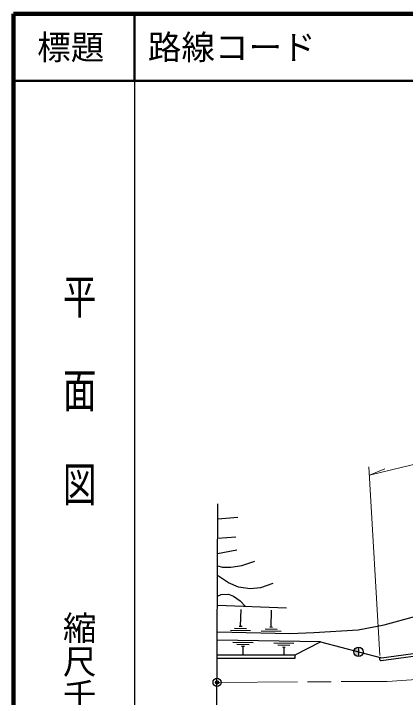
# Model space of a CAD drawing. Units: millimetres on the paper, with parts at other scales. Extents: x 40 to 680, y 20 to 380.
# Drawn here: x 40 to 98.4, y 278.2 to 380 of the extents above; entities that cross this region are included whole.
import ezdxf
from ezdxf.enums import TextEntityAlignment as Align

# ---------------------------------------------------------------- set-up
doc = ezdxf.new("R2010")
doc.units = ezdxf.units.MM
doc.header["$PDMODE"] = 32
doc.header["$PDSIZE"] = 0.5
doc.linetypes.add('CHAIN', pattern=[18.5, 12, -1.5, 3.5, -1.5])
for name, color, linetype, lineweight in [('M-BGD', 7, 'Continuous', 25), ('M-BMK', 2, 'CHAIN', 13), ('M-BMK-OTRS', 5, 'Continuous', 25), ('M-BMK-SRVR', 3, 'Continuous', 25), ('M-STR-HTXT', 7, 'Continuous', 13), ('M-TTL', 2, 'Continuous', 140), ('M-TTL-BAND', 7, 'Continuous', 25), ('M-TTL-LINE', 7, 'Continuous', 50)]:
    doc.layers.add(name, color=color, linetype=linetype, lineweight=lineweight)
doc.layers.add('M-OTRS', color=6, linetype='Continuous')
doc.layers.add('M-TTL-TXT', color=7, linetype='Continuous')
doc.styles.add('@ＭＳ ゴシック', font='')
doc.styles.add('ＭＳ ゴシック', font='')
doc.styles.get('@ＭＳ ゴシック').set_extended_font_data('@MS Gothic')
doc.styles.get('ＭＳ ゴシック').set_extended_font_data('MS Gothic')

msp = doc.modelspace()

# ---------------------------------------------------------------- hatches: boundary and pattern name
at = {"layer": 'M-BGD'}
msp.add_hatch(color=256, dxfattribs=at).paths.add_polyline_path([(91.406, 285.628, 0.41421), (90.706, 284.928, 0.41421), (91.406, 284.228)])

# ---------------------------------------------------------------- linework, layer by layer
for p, q in [((70.426, 304.751), (73.432, 305.011)), ((70.412, 301.888), (73.129, 302.041)), ((70.402, 299.573), (73.276, 300.122)), ((70.366, 291.872), (80.663, 291.503)), ((73.827, 288.747), (73.89, 291.219)), ((78.387, 288.631), (78.45, 291.13)), ((72.92, 288.469), (74.719, 288.424)), ((73.617, 288.752), (74.037, 288.741)), ((77.479, 288.354), (79.279, 288.308)), ((78.177, 288.636), (78.597, 288.626)), ((70.348, 287.935), (81.165, 287.66)), ((72.312, 288.185), (75.311, 288.109)), ((76.872, 288.069), (79.871, 287.993)), ((85.756, 286.402), (70.342, 286.686)), ((75.691, 286.287), (72.692, 286.343)), ((81.778, 286.175), (78.778, 286.23)), ((81.951, 284.5), (85.756, 286.402)), ((75.086, 285.998), (73.286, 286.032)), ((74.39, 285.711), (73.971, 285.719)), ((74.18, 285.715), (74.158, 284.5)), ((81.172, 285.886), (79.373, 285.919)), ((80.477, 285.599), (80.057, 285.607)), ((80.267, 285.603), (80.247, 284.5)), ((91.406, 285.628), (91.406, 284.228)), ((70.332, 284.5), (81.951, 284.5)), ((81.951, 284), (81.951, 284.5)), ((70.33, 284), (81.951, 284))]:
    msp.add_line(p, q, dxfattribs=at)
for points in [[(85.756, 286.402), (94.815, 284.043), (102.81, 285.151), (106.792, 286.084), (112.587, 288.015), (117.04, 289.773), (121.939, 292.262), (127.137, 295.332), (132.325, 299.365), (141.583, 306.38), (151.371, 313.019), (155.653, 314.952), (156.697, 314.9), (158.516, 316.133), (169.346, 315.53), (175.683, 314.496), (179.207, 313.524)], [(94.792, 283.636), (102.883, 284.758), (106.901, 285.699), (112.724, 287.639), (117.205, 289.408), (122.131, 291.911), (127.362, 295), (132.568, 299.048), (141.816, 306.055), (150.247, 311.65), (153.7, 313.367), (159.011, 315.276)], [(70.393, 297.765), (71.119, 297.533), (72.378, 297.522), (73.992, 297.793), (75.968, 298.453)], [(78.612, 295.115), (76.776, 294.457), (75.243, 294.311), (73.497, 294.556), (72.03, 295.235), (70.387, 296.324)], [(70.373, 293.247), (70.914, 293.477), (72.002, 293.536), (72.771, 293.238), (73.773, 292.508), (74.49, 291.724)], [(81.165, 287.66), (84.757, 287.835), (91.337, 288.209), (95.22, 288.945), (99.927, 290.241)]]:
    msp.add_lwpolyline(points, dxfattribs=at)
msp.add_circle((91.406, 284.928), 0.7, dxfattribs=at)
msp.add_arc((94.761, 283.859), 0.225, 97.89298, 277.89298, dxfattribs=at)
at = {"layer": 'M-BMK'}
msp.add_lwpolyline([(70.313, 280.388), (95.68, 280.536), (101.727, 280.92)], dxfattribs=at)
at = {"layer": 'M-BMK-OTRS'}
msp.add_line((70.165, 248.278), (70.436, 307.002), dxfattribs=at)
at = {"layer": 'M-BMK-SRVR'}
msp.add_circle((70.313, 280.388), 0.6, dxfattribs=at)
at = {"layer": 'M-OTRS'}
msp.add_point((70.313, 280.388), dxfattribs=at)
at = {"layer": 'M-STR-HTXT'}
for p, q in [((92.963, 312.496), (94.583, 284.364)), ((93.034, 311.257), (95.313, 312.172))]:
    msp.add_line(p, q, dxfattribs=at)
msp.add_lwpolyline([(93.034, 311.257), (97.939, 312.468), (102.965, 313.65), (110.735, 317.258), (115.094, 320.083), (117.933, 322.123), (123.3, 326.06), (125.765, 327.957), (128.066, 329.622), (132.832, 333.235), (141.062, 339.129), (145.173, 341.65), (146.847, 342.622)], dxfattribs=at)
at = {"layer": 'M-TTL'}
for p, q in [((40, 380), (40, 20)), ((680, 380), (40, 380))]:
    msp.add_line(p, q, dxfattribs=at)
at = {"layer": 'M-TTL-BAND'}
msp.add_line((58, 370), (58, 20), dxfattribs=at)
at = {"layer": 'M-TTL-LINE'}
for p, q in [((58, 380), (58, 370)), ((40, 370), (680, 370))]:
    msp.add_line(p, q, dxfattribs=at)

# ---------------------------------------------------------------- texts
at = {"layer": 'M-TTL-BAND', "style": '@ＭＳ ゴシック', "width": 1.4}
msp.add_text('平  面  図', height=3.666, rotation=270, dxfattribs=at).set_placement((49.777, 306.475), align=Align.MIDDLE_RIGHT)
at = {"layer": 'M-TTL-BAND', "style": '@ＭＳ ゴシック'}
msp.add_text('縮尺千分の一', height=3.666, rotation=270, dxfattribs=at).set_placement((49.777, 261.03), align=Align.MIDDLE_RIGHT)
at = {"layer": 'M-TTL-TXT', "style": 'ＭＳ ゴシック'}
msp.add_text('標題', height=3.666, dxfattribs=at).set_placement((48.5, 375), align=Align.MIDDLE_CENTER)
msp.add_text('路線コード', height=3.666, dxfattribs=at).set_placement((60, 375), align=Align.MIDDLE_LEFT)

doc.saveas('drawing.dxf')
